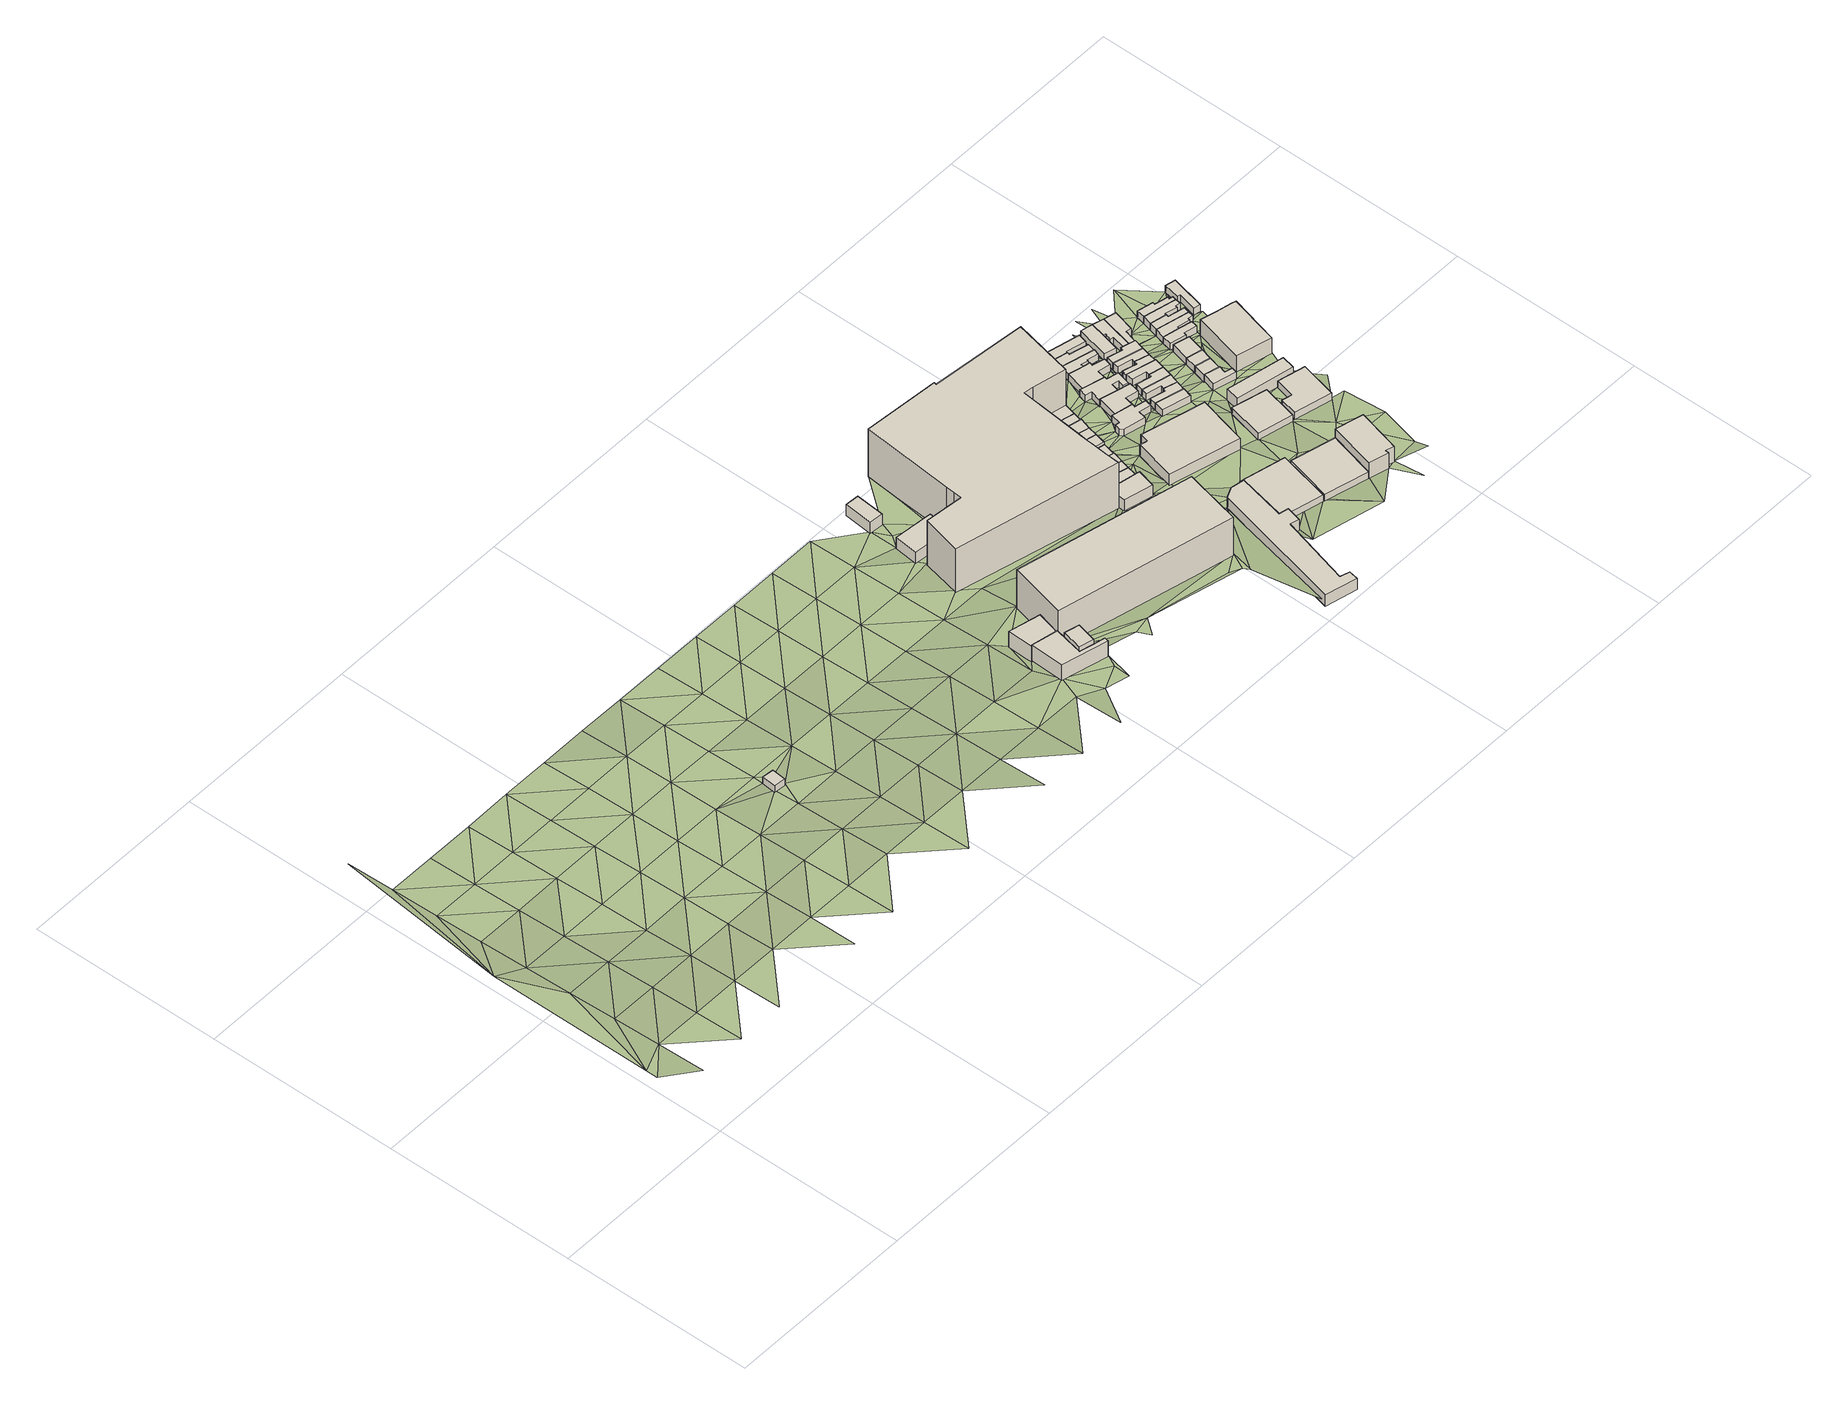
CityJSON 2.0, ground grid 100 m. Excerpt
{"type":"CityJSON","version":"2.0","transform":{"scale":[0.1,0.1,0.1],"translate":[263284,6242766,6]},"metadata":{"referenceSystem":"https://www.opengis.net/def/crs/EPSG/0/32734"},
"CityObjects":{
"building1":{"type":"Building","attributes":{"building":"toilets","building:levels":1,"amenity":"toilets","building_height":4.1,"plus_code":"4FRW3CCR+R95","ground_height":11.48,"roof_height":15.58},"geometry":[{"type":"Solid","lod":"1","boundaries":[[[[0,1,2,3]],[[1,4,5,2]],[[4,6,7,5]],[[6,0,3,7]],[[3,2,5,7]],[[6,4,1,0]]]]}]},
"building2":{"type":"Building","attributes":{"building":"office","building:levels":3,"building_height":9.7,"plus_code":"4FRW3CCR+JX6","ground_height":12.86,"roof_height":22.56},"geometry":[{"type":"Solid","lod":"1","boundaries":[[[[8,9,10,11]],[[9,12,13,10]],[[12,14,15,13]],[[14,16,17,15]],[[16,18,19,17]],[[18,20,21,19]],[[20,22,23,21]],[[22,8,11,23]],[[11,10,13,15,17,19,21,23]],[[22,20,18,16,14,12,9,8]]]]}]},
"building3":{"type":"Building","attributes":{"building":"office","building:levels":3,"building_height":9.7,"plus_code":"4FRW3CCR+MXM","ground_height":11.83,"roof_height":21.53},"geometry":[{"type":"Solid","lod":"1","boundaries":[[[[24,25,26,27]],[[25,28,29,26]],[[28,30,31,29]],[[30,24,27,31]],[[27,26,29,31]],[[30,28,25,24]]]]}]},
"building4":{"type":"Building","attributes":{"building":"office","building:levels":4,"building_height":12.5,"plus_code":"4FRW3CCV+J26","ground_height":12.86,"roof_height":25.36},"geometry":[{"type":"Solid","lod":"1","boundaries":[[[[12,32,33,34]],[[32,16,35,33]],[[16,14,36,35]],[[14,12,34,36]],[[34,33,35,36]],[[14,16,32,12]]]]}]},
"building5":{"type":"Building","attributes":{"address":"Bow Wow 21 Barron Street Woodstock Cape Town","building":"retail","building:levels":2,"building_height":6.9,"plus_code":"4FRW3CCV+X36","ground_height":8.56,"roof_height":15.46},"geometry":[{"type":"Solid","lod":"1","boundaries":[[[[37,38,39,40]],[[38,41,42,39]],[[41,43,44,42]],[[43,45,46,44]],[[45,47,48,46]],[[47,37,40,48]],[[40,39,42,44,46,48]],[[47,45,43,41,38,37]]]]}]},
"building6":{"type":"Building","attributes":{"address":"Barron Street Woodstock Cape Town","building":"semidetached_house","building:levels":2,"building_height":6.9,"plus_code":"4FRW3CFV+328","ground_height":7.87,"roof_height":14.77},"geometry":[{"type":"Solid","lod":"1","boundaries":[[[[49,50,51,52]],[[50,53,54,51]],[[53,55,56,54]],[[55,49,52,56]],[[52,51,54,56]],[[55,53,50,49]]]]}]},
"building7":{"type":"Building","attributes":{"address":"The Iron Works 2 Ravenscraig Road Woodstock 7915 Cape Town","building":"apartments","building:levels":8,"building:flats":"136","building_height":23.7,"plus_code":"4FRW3CCV+M66","ground_height":10.77,"roof_height":34.47},"geometry":[{"type":"Solid","lod":"1","boundaries":[[[[57,58,59,60]],[[58,61,62,59]],[[61,63,64,62]],[[63,57,60,64]],[[60,59,62,64]],[[63,61,58,57]]]]}]},
"building8":{"type":"Building","attributes":{"address":"Woodstock Quarter Woodstock Quarter 184 Victoria Road Woodstock Cape Town","building":"apartments","building:levels":10,"building:flats":"452","building_height":29.3,"plus_code":"4FRW3CCV+X69","ground_height":7.01,"roof_height":36.31},"geometry":[{"type":"Solid","lod":"1","boundaries":[[[[65,66,67,68]],[[66,69,70,67]],[[69,71,72,70]],[[71,73,74,72]],[[73,75,76,74]],[[75,77,78,76]],[[77,79,80,78]],[[79,81,82,80]],[[81,83,84,82]],[[83,85,86,84]],[[85,87,88,86]],[[87,89,90,88]],[[89,91,92,90]],[[91,93,94,92]],[[93,95,96,94]],[[95,97,98,96]],[[97,99,100,98]],[[99,101,102,100]],[[101,103,104,102]],[[103,65,68,104]],[[68,67,70,72,74,76,78,80,82,84,86,88,90,92,94,96,98,100,102,104]],[[103,101,99,97,95,93,91,89,87,85,83,81,79,77,75,73,71,69,66,65]]]]}]},
"building9":{"type":"Building","attributes":{"address":"1B Ravenscraig Road Woodstock Cape Town","building":"industrial","building:levels":2,"building_height":6.9,"plus_code":"4FRW3CCV+FC9","ground_height":10.42,"roof_height":17.32},"geometry":[{"type":"Solid","lod":"1","boundaries":[[[[105,106,107,108]],[[106,109,110,107]],[[109,111,112,110]],[[111,113,114,112]],[[113,115,116,114]],[[115,117,118,116]],[[117,119,120,118]],[[119,121,122,120]],[[121,123,124,122]],[[123,125,126,124]],[[125,105,108,126]],[[108,107,110,112,114,116,118,120,122,124,126]],[[125,123,121,119,117,115,113,111,109,106,105]]]]}]},
"building10":{"type":"Building","attributes":{"address":"9 Victoria Road Woodstock Cape Town","building":"retail","building:levels":2,"building_height":6.9,"plus_code":"4FRW3CCV+Q9H","ground_height":8.83,"roof_height":15.73},"geometry":[{"type":"Solid","lod":"1","boundaries":[[[[127,128,129,130]],[[128,131,132,129]],[[131,133,134,132]],[[133,135,136,134]],[[135,137,138,136]],[[137,139,140,138]],[[139,127,130,140]],[[130,129,132,134,136,138,140]],[[139,137,135,133,131,128,127]]]]}]},
"building11":{"type":"Building","attributes":{"address":"44 Gympie Street Woodstock Cape Town","building":"house","building:levels":2,"building_height":6.9,"plus_code":"4FRW3CCV+R95","ground_height":8.83,"roof_height":15.73},"geometry":[{"type":"Solid","lod":"1","boundaries":[[[[141,142,143,144]],[[142,145,146,143]],[[145,147,148,146]],[[147,128,129,148]],[[128,127,130,129]],[[127,141,144,130]],[[144,143,146,148,129,130]],[[127,128,147,145,142,141]]]]}]},
"building12":{"type":"Building","attributes":{"address":"42 Gympie Street Woodstock Cape Town","building":"house","building:levels":2,"building_height":6.9,"plus_code":"4FRW3CCV+R9H","ground_height":8.83,"roof_height":15.73},"geometry":[{"type":"Solid","lod":"1","boundaries":[[[[149,150,151,152]],[[150,153,154,151]],[[153,155,156,154]],[[155,142,143,156]],[[142,141,144,143]],[[141,149,152,144]],[[152,151,154,156,143,144]],[[141,142,155,153,150,149]]]]}]},
"building13":{"type":"Building","attributes":{"address":"40 Gympie Street Woodstock Cape Town","building":"house","building:levels":2,"building_height":6.9,"plus_code":"4FRW3CCV+RCJ","ground_height":8.83,"roof_height":15.73},"geometry":[{"type":"Solid","lod":"1","boundaries":[[[[157,158,159,160]],[[158,161,162,159]],[[161,163,164,162]],[[163,150,151,164]],[[150,149,152,151]],[[149,157,160,152]],[[160,159,162,164,151,152]],[[149,150,163,161,158,157]]]]}]},
"building14":{"type":"Building","attributes":{"address":"38 Gympie Street Woodstock Cape Town","building":"house","building:levels":2,"building_height":6.9,"plus_code":"4FRW3CCV+VC6","ground_height":8.24,"roof_height":15.14},"geometry":[{"type":"Solid","lod":"1","boundaries":[[[[165,166,167,168]],[[166,169,170,167]],[[169,171,172,170]],[[171,173,174,172]],[[173,175,176,174]],[[175,165,168,176]],[[168,167,170,172,174,176]],[[175,173,171,169,166,165]]]]}]},
"building15":{"type":"Building","attributes":{"address":"36 Gympie Street Woodstock Cape Town","building":"house","building:levels":2,"building_height":6.9,"plus_code":"4FRW3CCV+VCP","ground_height":8.24,"roof_height":15.14},"geometry":[{"type":"Solid","lod":"1","boundaries":[[[[177,178,179,180]],[[178,181,182,179]],[[181,183,184,182]],[[183,185,186,184]],[[185,187,188,186]],[[187,177,180,188]],[[180,179,182,184,186,188]],[[187,185,183,181,178,177]]]]}]},
"building16":{"type":"Building","attributes":{"address":"34 Gympie Street Woodstock Cape Town","building":"house","building:levels":2,"building_height":6.9,"plus_code":"4FRW3CCV+WC3","ground_height":8.24,"roof_height":15.14},"geometry":[{"type":"Solid","lod":"1","boundaries":[[[[189,190,191,192]],[[190,193,194,191]],[[193,195,196,194]],[[195,197,198,196]],[[197,178,179,198]],[[178,177,180,179]],[[177,189,192,180]],[[192,191,194,196,198,179,180]],[[177,178,197,195,193,190,189]]]]}]},
"building17":{"type":"Building","attributes":{"address":"32 Gympie Street Woodstock Cape Town","building":"house","building:levels":2,"building_height":6.9,"plus_code":"4FRW3CCV+WCH","ground_height":8.24,"roof_height":15.14},"geometry":[{"type":"Solid","lod":"1","boundaries":[[[[199,200,201,202]],[[200,203,204,201]],[[203,205,206,204]],[[205,207,208,206]],[[207,190,191,208]],[[190,189,192,191]],[[189,199,202,192]],[[202,201,204,206,208,191,192]],[[189,190,207,205,203,200,199]]]]}]},
"building18":{"type":"Building","attributes":{"address":"30 Gympie Street Woodstock Cape Town","building":"house","building:levels":2,"building_height":6.9,"plus_code":"4FRW3CCV+WFJ","ground_height":7.52,"roof_height":14.42},"geometry":[{"type":"Solid","lod":"1","boundaries":[[[[209,210,211,212]],[[210,213,214,211]],[[213,215,216,214]],[[215,217,218,216]],[[217,219,220,218]],[[219,209,212,220]],[[212,211,214,216,218,220]],[[219,217,215,213,210,209]]]]}]},
"building19":{"type":"Building","attributes":{"address":"28 Gympie Street Woodstock Cape Town","building":"house","building:levels":2,"building_height":6.9,"plus_code":"4FRW3CCV+XC9","ground_height":7.52,"roof_height":14.42},"geometry":[{"type":"Solid","lod":"1","boundaries":[[[[221,222,223,224]],[[222,225,226,223]],[[225,227,228,226]],[[227,210,211,228]],[[210,209,212,211]],[[209,221,224,212]],[[224,223,226,228,211,212]],[[209,210,227,225,222,221]]]]}]},
"building20":{"type":"Building","attributes":{"address":"12 Victoria Road Woodstock Cape Town","building":"retail","building:levels":1,"building_height":4.1,"plus_code":"4FRW3CCV+HHV","ground_height":10.23,"roof_height":14.33},"geometry":[{"type":"Solid","lod":"1","boundaries":[[[[229,230,231,232]],[[230,233,234,231]],[[233,235,236,234]],[[235,237,238,236]],[[237,239,240,238]],[[239,229,232,240]],[[232,231,234,236,238,240]],[[239,237,235,233,230,229]]]]}]},
"building21":{"type":"Building","attributes":{"address":"11 Victoria Road Woodstock Cape Town","building":"retail","building:levels":2,"building_height":6.9,"plus_code":"4FRW3CCV+QHC","ground_height":8.51,"roof_height":15.41},"geometry":[{"type":"Solid","lod":"1","boundaries":[[[[241,242,243,244]],[[242,245,246,243]],[[245,247,248,246]],[[247,249,250,248]],[[249,251,252,250]],[[251,241,244,252]],[[244,243,246,248,250,252]],[[251,249,247,245,242,241]]]]}]},
"building22":{"type":"Building","attributes":{"address":"43 Gympie Street Woodstock Cape Town","building":"house","building:levels":1,"building_height":4.1,"plus_code":"4FRW3CCV+VGH","ground_height":8.06,"roof_height":12.16},"geometry":[{"type":"Solid","lod":"1","boundaries":[[[[253,254,255,256]],[[254,257,258,255]],[[257,259,260,258]],[[259,261,262,260]],[[261,263,264,262]],[[263,265,266,264]],[[265,267,268,266]],[[267,269,270,268]],[[269,271,272,270]],[[271,273,274,272]],[[273,275,276,274]],[[275,253,256,276]],[[256,255,258,260,262,264,266,268,270,272,274,276]],[[275,273,271,269,267,265,263,261,259,257,254,253]]]]}]},
"building23":{"type":"Building","attributes":{"address":"Auto Service and Spares Centre 58B Victoria Road Woodstock Cape Town","building":"retail","building:levels":1,"building_height":4.1,"plus_code":"4FRW3CCV+HMF","ground_height":9.75,"roof_height":13.85},"geometry":[{"type":"Solid","lod":"1","boundaries":[[[[277,278,279,280]],[[278,281,282,279]],[[281,283,284,282]],[[283,277,280,284]],[[280,279,282,284]],[[283,281,278,277]]]]}]},
"building24":{"type":"Building","attributes":{"address":"41 Gympie Street Woodstock Cape Town","building":"house","building:levels":1,"building_height":4.1,"plus_code":"4FRW3CCV+WH7","ground_height":8.06,"roof_height":12.16},"geometry":[{"type":"Solid","lod":"1","boundaries":[[[[254,253,256,255]],[[253,285,286,256]],[[285,287,288,286]],[[287,289,290,288]],[[289,291,292,290]],[[291,293,294,292]],[[293,254,255,294]],[[255,256,286,288,290,292,294]],[[293,291,289,287,285,253,254]]]]}]},
"building25":{"type":"Building","attributes":{"address":"39 Gympie Street Woodstock Cape Town","building":"house","building:levels":1,"building_height":4.1,"plus_code":"4FRW3CCV+XH4","ground_height":7.26,"roof_height":11.36},"geometry":[{"type":"Solid","lod":"1","boundaries":[[[[295,296,297,298]],[[296,299,300,297]],[[299,301,302,300]],[[301,303,304,302]],[[303,305,306,304]],[[305,307,308,306]],[[307,309,310,308]],[[309,311,312,310]],[[311,313,314,312]],[[313,315,316,314]],[[315,317,318,316]],[[317,319,320,318]],[[319,295,298,320]],[[298,297,300,302,304,306,308,310,312,314,316,318,320]],[[319,317,315,313,311,309,307,305,303,301,299,296,295]]]]}]},
"building26":{"type":"Building","attributes":{"address":"2 Page Street Woodstock Cape Town","building":"house","building:levels":1,"building_height":4.1,"plus_code":"4FRW3CCV+VJ4","ground_height":8.06,"roof_height":12.16},"geometry":[{"type":"Solid","lod":"1","boundaries":[[[[321,322,323,324]],[[322,325,326,323]],[[325,327,328,326]],[[327,321,324,328]],[[324,323,326,328]],[[327,325,322,321]]]]}]},
"building27":{"type":"Building","attributes":{"address":"37 Gympie Street Woodstock Cape Town","building":"house","building:levels":1,"building_height":4.1,"plus_code":"4FRW3CCV+XHQ","ground_height":7.11,"roof_height":11.21},"geometry":[{"type":"Solid","lod":"1","boundaries":[[[[329,330,331,332]],[[330,333,334,331]],[[333,335,336,334]],[[335,337,338,336]],[[337,339,340,338]],[[339,341,342,340]],[[341,343,344,342]],[[343,345,346,344]],[[345,329,332,346]],[[332,331,334,336,338,340,342,344,346]],[[345,343,341,339,337,335,333,330,329]]]]}]},
"building28":{"type":"Building","attributes":{"address":"4 Page Street Woodstock Cape Town","building":"house","building:levels":1,"building_height":4.1,"plus_code":"4FRW3CCV+VJ9","ground_height":7.85,"roof_height":11.95},"geometry":[{"type":"Solid","lod":"1","boundaries":[[[[347,348,349,350]],[[348,351,352,349]],[[351,353,354,352]],[[353,355,356,354]],[[355,357,358,356]],[[357,347,350,358]],[[350,349,352,354,356,358]],[[357,355,353,351,348,347]]]]}]},
"building29":{"type":"Building","attributes":{"address":"35 Gympie Street Woodstock Cape Town","building":"house","building:levels":1,"building_height":4.1,"plus_code":"4FRW3CFV+2HG","ground_height":7.11,"roof_height":11.21},"geometry":[{"type":"Solid","lod":"1","boundaries":[[[[345,343,344,346]],[[343,359,360,344]],[[359,361,362,360]],[[361,363,364,362]],[[363,365,366,364]],[[365,367,368,366]],[[367,369,370,368]],[[369,345,346,370]],[[346,344,360,362,364,366,368,370]],[[369,367,365,363,361,359,343,345]]]]}]},
"building30":{"type":"Building","attributes":{"address":"6 Page Street Woodstock Cape Town","building":"house","building:levels":1,"building_height":4.1,"plus_code":"4FRW3CCV+VJQ","ground_height":7.85,"roof_height":11.95},"geometry":[{"type":"Solid","lod":"1","boundaries":[[[[371,372,373,374]],[[372,375,376,373]],[[375,377,378,376]],[[377,348,349,378]],[[348,347,350,349]],[[347,371,374,350]],[[374,373,376,378,349,350]],[[347,348,377,375,372,371]]]]}]},
"building31":{"type":"Building","attributes":{"address":"Colonial House 60 Victoria Road Woodstock Cape Town","building":"industrial","building:levels":3,"building_height":9.7,"plus_code":"4FRW3CCV+HQ2","ground_height":9.75,"roof_height":19.45},"geometry":[{"type":"Solid","lod":"1","boundaries":[[[[278,277,379,380]],[[277,381,382,379]],[[381,383,384,382]],[[383,385,386,384]],[[385,387,388,386]],[[387,278,380,388]],[[380,379,382,384,386,388]],[[387,385,383,381,277,278]]]]}]},
"building32":{"type":"Building","attributes":{"address":"33 Gympie Street Woodstock Cape Town","building":"house","building:levels":1,"building_height":4.1,"plus_code":"4FRW3CFV+2HQ","ground_height":6.65,"roof_height":10.75},"geometry":[{"type":"Solid","lod":"1","boundaries":[[[[389,390,391,392]],[[390,393,394,391]],[[393,395,396,394]],[[395,397,398,396]],[[397,399,400,398]],[[399,389,392,400]],[[392,391,394,396,398,400]],[[399,397,395,393,390,389]]]]}]},
"building33":{"type":"Building","attributes":{"address":"8 Page Street Woodstock Cape Town","building":"house","building:levels":1,"building_height":4.1,"plus_code":"4FRW3CCV+WJ5","ground_height":7.85,"roof_height":11.95},"geometry":[{"type":"Solid","lod":"1","boundaries":[[[[401,402,403,404]],[[402,405,406,403]],[[405,407,408,406]],[[407,372,373,408]],[[372,371,374,373]],[[371,401,404,374]],[[404,403,406,408,373,374]],[[371,372,407,405,402,401]]]]}]},
"building34":{"type":"Building","attributes":{"address":"19 Victoria Road Woodstock Cape Town","building":"yes","building:levels":1,"building_height":4.1,"plus_code":"4FRW3CCV+PPC","ground_height":9.01,"roof_height":13.11},"geometry":[{"type":"Solid","lod":"1","boundaries":[[[[409,410,411,412]],[[410,413,414,411]],[[413,415,416,414]],[[415,409,412,416]],[[412,411,414,416]],[[415,413,410,409]]]]}]},
"building35":{"type":"Building","attributes":{"address":"31 Gympie Street Woodstock Cape Town","building":"house","building:levels":1,"building_height":4.1,"plus_code":"4FRW3CFV+3J2","ground_height":6.57,"roof_height":10.67},"geometry":[{"type":"Solid","lod":"1","boundaries":[[[[399,397,417,418]],[[397,419,420,417]],[[419,421,422,420]],[[421,423,424,422]],[[423,425,426,424]],[[425,399,418,426]],[[418,417,420,422,424,426]],[[425,423,421,419,397,399]]]]}]},
"building36":{"type":"Building","attributes":{"address":"10 Page Street Woodstock Cape Town","building":"house","building:levels":1,"building_height":4.1,"plus_code":"4FRW3CCV+WMC","ground_height":7.85,"roof_height":11.95},"geometry":[{"type":"Solid","lod":"1","boundaries":[[[[427,428,429,430]],[[428,431,432,429]],[[431,433,434,432]],[[433,402,403,434]],[[402,401,404,403]],[[401,427,430,404]],[[430,429,432,434,403,404]],[[401,402,433,431,428,427]]]]}]},
"building37":{"type":"Building","attributes":{"address":"12 Page Street Woodstock Cape Town","building":"house","building:levels":1,"building_height":4.1,"plus_code":"4FRW3CCV+WMM","ground_height":7.11,"roof_height":11.21},"geometry":[{"type":"Solid","lod":"1","boundaries":[[[[435,436,437,438]],[[436,439,440,437]],[[439,441,442,440]],[[441,443,444,442]],[[443,445,446,444]],[[445,435,438,446]],[[438,437,440,442,444,446]],[[445,443,441,439,436,435]]]]}]},
"building38":{"type":"Building","attributes":{"address":"14 Page Street Woodstock Cape Town","building":"house","building:levels":1,"building_height":4.1,"plus_code":"4FRW3CCV+XM3","ground_height":7.11,"roof_height":11.21},"geometry":[{"type":"Solid","lod":"1","boundaries":[[[[447,448,449,450]],[[448,451,452,449]],[[451,453,454,452]],[[453,436,437,454]],[[436,435,438,437]],[[435,447,450,438]],[[450,449,452,454,437,438]],[[435,436,453,451,448,447]]]]}]},
"building39":{"type":"Building","attributes":{"address":"16 Page Street Woodstock Cape Town","building":"house","building:levels":1,"building_height":4.1,"plus_code":"4FRW3CCV+XMF","ground_height":7.11,"roof_height":11.21},"geometry":[{"type":"Solid","lod":"1","boundaries":[[[[447,455,456,450]],[[455,457,458,456]],[[457,459,460,458]],[[459,461,462,460]],[[461,448,449,462]],[[448,447,450,449]],[[450,456,458,460,462,449]],[[448,461,459,457,455,447]]]]}]},
"building40":{"type":"Building","attributes":{"address":"34 Cornwall Street Woodstock Cape Town","building":"house","building:levels":1,"building_height":4.1,"plus_code":"4FRW3CFV+2M6","ground_height":6.57,"roof_height":10.67},"geometry":[{"type":"Solid","lod":"1","boundaries":[[[[463,464,465,466]],[[464,467,468,465]],[[467,469,470,468]],[[469,471,472,470]],[[471,463,466,472]],[[466,465,468,470,472]],[[471,469,467,464,463]]]]}]},
"building41":{"type":"Building","attributes":{"address":"1 Page Street Woodstock Cape Town","building":"house","building:levels":1,"building_height":4.1,"plus_code":"4FRW3CCV+RPP","ground_height":8.29,"roof_height":12.39},"geometry":[{"type":"Solid","lod":"1","boundaries":[[[[473,474,475,476]],[[474,477,478,475]],[[477,479,480,478]],[[479,481,482,480]],[[481,483,484,482]],[[483,473,476,484]],[[476,475,478,480,482,484]],[[483,481,479,477,474,473]]]]}]},
"building42":{"type":"Building","attributes":{"address":"3 Page Street Woodstock Cape Town","building":"house","building:levels":1,"building_height":4.1,"plus_code":"4FRW3CCV+VP4","ground_height":7.59,"roof_height":11.69},"geometry":[{"type":"Solid","lod":"1","boundaries":[[[[485,486,487,488]],[[486,489,490,487]],[[489,491,492,490]],[[491,485,488,492]],[[488,487,490,492]],[[491,489,486,485]]]]}]},
"building43":{"type":"Building","attributes":{"building":"yes","building:levels":2,"building_height":6.9,"plus_code":"4FRW3CCV+QQC","ground_height":8.29,"roof_height":15.19},"geometry":[{"type":"Solid","lod":"1","boundaries":[[[[493,494,495,496]],[[494,497,498,495]],[[497,499,500,498]],[[499,493,496,500]],[[496,495,498,500]],[[499,497,494,493]]]]}]},
"building44":{"type":"Building","attributes":{"address":"27 Victoria Road Woodstock Cape Town","building":"yes","building:levels":1,"building_height":4.1,"plus_code":"4FRW3CCV+PQ5","ground_height":8.71,"roof_height":12.81},"geometry":[{"type":"Solid","lod":"1","boundaries":[[[[501,502,503,504]],[[502,505,506,503]],[[505,507,508,506]],[[507,509,510,508]],[[509,511,512,510]],[[511,501,504,512]],[[504,503,506,508,510,512]],[[511,509,507,505,502,501]]]]}]},
"building45":{"type":"Building","attributes":{"address":"36 Cornwall Street Woodstock Cape Town","building":"house","building:levels":1,"building_height":4.1,"plus_code":"4FRW3CFV+2M9","ground_height":6.57,"roof_height":10.67},"geometry":[{"type":"Solid","lod":"1","boundaries":[[[[464,463,466,465]],[[463,513,514,466]],[[513,515,516,514]],[[515,517,518,516]],[[517,519,520,518]],[[519,521,522,520]],[[521,523,524,522]],[[523,464,465,524]],[[465,466,514,516,518,520,522,524]],[[523,521,519,517,515,513,463,464]]]]}]},
"building46":{"type":"Building","attributes":{"address":"5 Page Street Woodstock Cape Town","building":"house","building:levels":1,"building_height":4.1,"plus_code":"4FRW3CCV+VPH","ground_height":7.59,"roof_height":11.69},"geometry":[{"type":"Solid","lod":"1","boundaries":[[[[491,489,490,492]],[[489,525,526,490]],[[525,527,528,526]],[[527,491,492,528]],[[492,490,526,528]],[[527,525,489,491]]]]}]},
"building47":{"type":"Building","attributes":{"address":"38 Cornwall Street Woodstock Cape Town","building":"house","building:levels":1,"building_height":4.1,"plus_code":"4FRW3CFV+2PF","ground_height":6.57,"roof_height":10.67},"geometry":[{"type":"Solid","lod":"1","boundaries":[[[[523,521,522,524]],[[521,529,530,522]],[[529,531,532,530]],[[531,533,534,532]],[[533,535,536,534]],[[535,523,524,536]],[[524,522,530,532,534,536]],[[535,533,531,529,521,523]]]]}]},
"building48":{"type":"Building","attributes":{"address":"7 Page Street Woodstock Cape Town","building":"house","building:levels":1,"building_height":4.1,"plus_code":"4FRW3CCV+WP5","ground_height":7.59,"roof_height":11.69},"geometry":[{"type":"Solid","lod":"1","boundaries":[[[[527,525,526,528]],[[525,537,538,526]],[[537,539,540,538]],[[539,527,528,540]],[[528,526,538,540]],[[539,537,525,527]]]]}]},
"building49":{"type":"Building","attributes":{"address":"9 Page Street Woodstock Cape Town","building":"house","building:levels":1,"building_height":4.1,"plus_code":"4FRW3CCV+WQM","ground_height":6.9,"roof_height":11},"geometry":[{"type":"Solid","lod":"1","boundaries":[[[[541,542,543,544]],[[542,545,546,543]],[[545,547,548,546]],[[547,549,550,548]],[[549,551,552,550]],[[551,553,554,552]],[[553,541,544,554]],[[544,543,546,548,550,552,554]],[[553,551,549,547,545,542,541]]]]}]},
"building50":{"type":"Building","attributes":{"address":"11 Page Street Woodstock Cape Town","building":"house","building:levels":1,"building_height":4.1,"plus_code":"4FRW3CCV+XQ7","ground_height":6.9,"roof_height":11},"geometry":[{"type":"Solid","lod":"1","boundaries":[[[[555,556,557,558]],[[556,542,543,557]],[[542,541,544,543]],[[541,559,560,544]],[[559,561,562,560]],[[561,563,564,562]],[[563,565,566,564]],[[565,555,558,566]],[[558,557,543,544,560,562,564,566]],[[565,563,561,559,541,542,556,555]]]]}]},
"building51":{"type":"Building","attributes":{"address":"13 Page Street Woodstock Cape Town","building":"house","building:levels":1,"building_height":4.1,"plus_code":"4FRW3CCV+XQG","ground_height":6.9,"roof_height":11},"geometry":[{"type":"Solid","lod":"1","boundaries":[[[[556,555,558,557]],[[555,567,568,558]],[[567,569,570,568]],[[569,571,572,570]],[[571,573,574,572]],[[573,556,557,574]],[[557,558,568,570,572,574]],[[573,571,569,567,555,556]]]]}]},
"building52":{"type":"Building","attributes":{"address":"1 Hofmeyer Lane Woodstock Cape Town","building":"yes","building:levels":3,"building_height":9.7,"plus_code":"4FRW3CCV+VR8","ground_height":7.4,"roof_height":17.1},"geometry":[{"type":"Solid","lod":"1","boundaries":[[[[575,576,577,578]],[[576,579,580,577]],[[579,581,582,580]],[[581,583,584,582]],[[583,585,586,584]],[[585,575,578,586]],[[578,577,580,582,584,586]],[[585,583,581,579,576,575]]]]}]},
"building53":{"type":"Building","attributes":{"address":"15 Page Street Woodstock Cape Town","building":"house","building:levels":1,"building_height":4.1,"plus_code":"4FRW3CCV+XQW","ground_height":6.9,"roof_height":11},"geometry":[{"type":"Solid","lod":"1","boundaries":[[[[573,571,572,574]],[[571,587,588,572]],[[587,589,590,588]],[[589,591,592,590]],[[591,593,594,592]],[[593,595,596,594]],[[595,597,598,596]],[[597,573,574,598]],[[574,572,588,590,592,594,596,598]],[[597,595,593,591,589,587,571,573]]]]}]},
"building54":{"type":"Building","attributes":{"address":"17 Page Street Woodstock Cape Town","building":"house","building:levels":1,"building_height":4.1,"plus_code":"4FRW3CFV+2Q4","ground_height":6.9,"roof_height":11},"geometry":[{"type":"Solid","lod":"1","boundaries":[[[[597,595,596,598]],[[595,599,600,596]],[[599,601,602,600]],[[601,603,604,602]],[[603,605,606,604]],[[605,607,608,606]],[[607,609,610,608]],[[609,597,598,610]],[[598,596,600,602,604,606,608,610]],[[609,607,605,603,601,599,595,597]]]]}]},
"building55":{"type":"Building","attributes":{"address":"44 Cornwall Street Cape Town","building":"house","building:levels":1,"building_height":4.1,"plus_code":"4FRW3CCV+XRH","ground_height":6.82,"roof_height":10.92},"geometry":[{"type":"Solid","lod":"1","boundaries":[[[[611,612,613,614]],[[612,615,616,613]],[[615,617,618,616]],[[617,619,620,618]],[[619,621,622,620]],[[621,611,614,622]],[[614,613,616,618,620,622]],[[621,619,617,615,612,611]]]]}]},
"terrain1":{"type":"TINRelief","geometry":[{"type":"CompositeSurface","lod":"1","boundaries":[[[623,624,625]],[[625,626,623]],[[624,623,627]],[[627,628,624]],[[624,628,629]],[[630,627,623]],[[631,632,623]],[[633,629,628]],[[630,623,632]],[[628,627,634]],[[635,629,633]],[[633,628,634]],[[629,635,636]],[[634,627,630]],[[631,637,632]],[[636,638,629]],[[639,635,633]],[[640,629,638]],[[633,634,641]],[[630,632,642]],[[636,635,639]],[[633,641,639]],[[630,642,634]],[[642,632,637]],[[638,636,643]],[[644,641,634]],[[636,639,643]],[[644,634,642]],[[637,645,646]],[[643,647,638]],[[641,648,639]],[[641,644,649]],[[650,642,637]],[[648,643,639]],[[641,649,648]],[[650,637,646]],[[651,644,642]],[[643,652,647]],[[642,650,651]],[[653,643,648]],[[644,654,649]],[[643,653,652]],[[644,651,654]],[[655,648,649]],[[650,646,656]],[[657,658,646]],[[648,655,653]],[[649,654,655]],[[650,656,651]],[[656,646,658]],[[652,653,659]],[[655,660,653]],[[654,651,661]],[[656,662,651]],[[653,660,659]],[[651,662,661]],[[663,655,654]],[[664,656,658]],[[665,658,666]],[[663,660,655]],[[654,661,663]],[[664,658,665]],[[656,667,662]],[[660,668,659]],[[656,664,667]],[[663,668,660]],[[669,661,662]],[[670,665,666]],[[662,667,669]],[[668,671,659]],[[661,672,663]],[[664,665,673]],[[661,669,672]],[[667,664,673]],[[668,663,674]],[[673,665,670]],[[674,671,668]],[[672,674,663]],[[669,667,675]],[[667,673,676]],[[676,675,667]],[[672,669,677]],[[678,671,674]],[[673,670,679]],[[669,675,0]],[[669,0,677]],[[680,679,670]],[[681,676,673]],[[682,674,672]],[[676,683,675]],[[684,672,677]],[[679,681,673]],[[0,6,677]],[[682,672,684]],[[685,678,674]],[[686,683,676]],[[681,686,676]],[[687,679,680]],[[674,682,685]],[[6,688,677]],[[688,6,683]],[[684,677,688]],[[686,688,683]],[[681,679,689]],[[682,684,690]],[[679,687,689]],[[688,690,684]],[[691,686,681]],[[685,682,692]],[[681,689,691]],[[690,692,682]],[[688,686,693]],[[686,691,693]],[[694,685,692]],[[690,688,695]],[[696,689,687]],[[697,698,687]],[[688,693,695]],[[689,696,691]],[[692,690,699]],[[687,698,696]],[[695,699,690]],[[691,700,693]],[[694,692,701]],[[691,696,700]],[[701,692,699]],[[702,696,698]],[[693,703,695]],[[700,704,693]],[[705,702,698]],[[693,704,703]],[[695,706,699]],[[700,696,707]],[[708,696,702]],[[703,706,695]],[[707,704,700]],[[699,709,701]],[[708,707,696]],[[710,702,705]],[[709,699,706]],[[703,704,711]],[[712,704,707]],[[713,708,702]],[[704,712,711]],[[706,703,714]],[[702,710,713]],[[715,707,708]],[[713,716,708]],[[711,714,703]],[[717,718,710]],[[707,715,712]],[[709,706,719]],[[716,715,708]],[[718,713,710]],[[719,706,714]],[[711,712,720]],[[721,716,713]],[[715,720,712]],[[722,716,721]],[[716,722,715]],[[723,713,718]],[[724,714,711]],[[718,725,723]],[[720,726,711]],[[723,727,713]],[[711,726,724]],[[715,722,728]],[[725,727,723]],[[18,16,729]],[[730,719,714]],[[720,715,728]],[[729,16,32]],[[18,729,28]],[[731,732,733]],[[32,732,731]],[[28,728,722]],[[720,734,726]],[[714,724,730]],[[28,729,728]],[[735,734,720]],[[32,731,736]],[[735,720,728]],[[737,729,32]],[[738,724,726]],[[739,726,734]],[[726,739,738]],[[737,32,736]],[[724,740,730]],[[738,741,724]],[[740,724,741]],[[736,742,737]],[[739,743,738]],[[740,741,744]],[[728,745,735]],[[746,740,744]],[[43,744,741]],[[737,747,729]],[[739,748,743]],[[744,43,746]],[[735,749,734]],[[750,43,751]],[[752,746,43]],[[752,43,750]],[[745,749,735]],[[63,745,728]],[[753,754,737]],[[754,747,737]],[[747,754,753]],[[753,755,747]],[[745,756,757]],[[749,745,757]],[[63,756,745]],[[755,758,759]],[[759,747,755]],[[757,756,760]],[[761,762,763]],[[63,747,764]],[[761,763,765]],[[63,760,756]],[[764,747,759]],[[766,767,768]],[[768,769,766]],[[770,767,766]],[[63,764,759]],[[63,771,760]],[[772,773,774]],[[774,775,776]],[[773,775,774]],[[777,778,779]],[[780,774,776]],[[759,781,63]],[[776,775,782]],[[771,63,781]],[[141,127,139]],[[185,775,773]],[[783,139,760]],[[784,776,785]],[[783,760,771]],[[183,775,185]],[[784,780,776]],[[784,785,207]],[[786,777,779]],[[139,787,141]],[[171,185,773]],[[780,784,788]],[[787,149,141]],[[207,785,193]],[[783,787,139]],[[780,788,789]],[[207,205,784]],[[777,786,790]],[[791,780,789]],[[149,787,157]],[[193,190,207]],[[792,780,791]],[[771,781,793]],[[187,185,171]],[[210,791,789]],[[210,789,794]],[[787,783,795]],[[796,786,779]],[[157,787,795]],[[795,171,157]],[[227,791,210]],[[105,793,781]],[[171,795,187]],[[790,786,796]],[[783,771,797]],[[798,187,795]],[[187,799,177]],[[779,800,796]],[[199,189,801]],[[793,797,771]],[[189,177,802]],[[798,795,803]],[[187,798,804]],[[801,189,802]],[[804,799,187]],[[802,177,799]],[[257,199,801]],[[257,805,199]],[[801,802,257]],[[796,800,806]],[[807,796,806]],[[798,808,804]],[[802,809,257]],[[805,315,221]],[[237,797,793]],[[293,805,257]],[[237,796,807]],[[315,805,293]],[[800,810,806]],[[293,257,254]],[[798,811,808]],[[221,315,313]],[[812,221,313]],[[97,221,812]],[[808,271,269]],[[293,317,315]],[[242,811,798]],[[807,813,237]],[[237,814,797]],[[271,808,811]],[[275,273,253]],[[814,237,813]],[[311,812,313]],[[800,815,810]],[[271,811,322]],[[287,285,253]],[[273,271,322]],[[287,253,273]],[[278,813,807]],[[816,273,322]],[[812,817,97]],[[797,814,818]],[[819,273,816]],[[287,273,819]],[[97,817,399]],[[291,820,821]],[[242,797,818]],[[289,820,291]],[[819,822,287]],[[242,823,811]],[[824,821,820]],[[816,348,819]],[[825,287,822]],[[410,814,813]],[[825,289,287]],[[826,820,289]],[[816,351,348]],[[309,307,305]],[[827,826,289]],[[825,827,289]],[[819,348,377]],[[826,827,828]],[[813,278,410]],[[829,815,830]],[[831,830,815]],[[832,309,833]],[[826,828,305]],[[834,835,836]],[[242,837,823]],[[837,242,818]],[[833,309,305]],[[825,402,827]],[[836,838,834]],[[305,828,839]],[[402,825,405]],[[839,451,305]],[[337,836,840]],[[305,451,833]],[[827,402,433]],[[838,836,365]],[[837,818,841]],[[842,841,818]],[[838,365,843]],[[448,833,451]],[[844,823,845]],[[823,837,845]],[[365,836,337]],[[833,448,337]],[[436,451,839]],[[846,847,397]],[[337,448,461]],[[848,419,397]],[[413,842,818]],[[278,849,410]],[[850,436,839]],[[837,841,845]],[[461,851,337]],[[852,347,844]],[[851,365,337]],[[451,436,453]],[[365,851,367]],[[844,845,852]],[[847,848,397]],[[278,387,849]],[[849,853,410]],[[854,410,853]],[[851,847,367]],[[371,855,401]],[[461,856,851]],[[347,857,371]],[[387,830,858]],[[858,830,859]],[[856,461,459]],[[854,413,410]],[[347,852,857]],[[847,851,467]],[[841,479,845]],[[860,855,371]],[[467,848,847]],[[860,401,855]],[[413,861,842]],[[459,457,856]],[[467,423,848]],[[427,401,860]],[[457,862,856]],[[857,860,371]],[[413,854,863]],[[853,849,864]],[[423,467,865]],[[866,862,457]],[[856,862,867]],[[856,868,869]],[[856,867,868]],[[870,849,387]],[[455,866,457]],[[427,539,871]],[[863,861,413]],[[872,869,868]],[[842,861,873]],[[870,387,858]],[[427,860,539]],[[447,871,874]],[[481,473,483]],[[455,875,866]],[[479,841,499]],[[874,871,539]],[[481,479,876]],[[876,473,481]],[[542,455,447]],[[489,473,876]],[[864,849,877]],[[877,849,870]],[[447,874,542]],[[479,878,876]],[[879,880,875]],[[556,875,455]],[[464,523,881]],[[879,875,556]],[[542,556,455]],[[479,499,878]],[[489,876,882]],[[539,883,874]],[[489,882,525]],[[861,502,873]],[[537,883,539]],[[556,573,879]],[[884,876,878]],[[525,882,537]],[[523,535,885]],[[597,879,573]],[[876,886,882]],[[879,609,535]],[[502,864,887]],[[873,502,499]],[[609,879,597]],[[884,878,499]],[[883,537,886]],[[882,886,537]],[[888,883,889]],[[886,889,883]],[[890,891,892]],[[892,891,893]],[[894,535,609]],[[886,895,889]],[[893,889,896]],[[569,589,571]],[[893,896,892]],[[587,571,589]],[[896,897,892]],[[889,895,896]],[[609,607,894]],[[589,569,567]],[[898,555,896]],[[607,605,603]],[[555,898,567]],[[593,591,589]],[[899,896,895]],[[589,567,593]],[[896,899,898]],[[567,898,593]],[[894,607,612]],[[607,603,612]],[[601,599,603]],[[593,898,617]],[[593,900,595]],[[621,898,899]],[[900,599,595]],[[900,593,617]],[[612,603,599]],[[900,612,599]]]}]}
},
"vertices":[
[1649,1178,55],[1641,1105,55],[1641,1105,96],[1649,1178,96],[1701,1099,55],[1701,1099,96],[1708,1172,55],[1708,1172,96],
[3175,541,69],[3180,563,69],[3180,563,166],[3175,541,166],[3121,575,69],[3121,575,166],[3048,593,69],[3048,593,166],[3069,697,69],[3069,697,166],[3079,745,69],[3079,745,166],[2944,773,69],[2944,773,166],[2938,598,69],[2938,598,166],
[2944,773,58],[3079,745,58],[3079,745,155],[2944,773,155],[3111,870,58],[3111,870,155],[2948,908,58],[2948,908,155],
[3146,679,69],[3146,679,194],[3121,575,194],[3069,697,194],[3048,593,194],
[3311,1531,26],[3315,1573,26],[3315,1573,95],[3311,1531,95],[3293,1575,26],[3293,1575,95],[3301,1655,26],[3301,1655,95],[3101,1675,26],[3101,1675,95],[3088,1553,26],[3088,1553,95],
[3114,1969,19],[3101,1820,19],[3101,1820,88],[3114,1969,88],[3172,1814,19],[3172,1814,88],[3184,1963,19],[3184,1963,88],
[3154,1038,48],[3083,743,48],[3083,743,285],[3154,1038,285],[3995,538,48],[3995,538,285],[4062,833,48],[4062,833,285],
[3315,1573,10],[3311,1531,10],[3311,1531,303],[3315,1573,303],[3308,1488,10],[3308,1488,303],[3113,1509,10],[3113,1509,303],[3064,1306,10],[3064,1306,303],[3907,1112,10],[3907,1112,303],[3911,1170,10],[3911,1170,303],[3912,1190,10],[3912,1190,303],[3915,1228,10],[3915,1228,303],[3918,1261,10],[3918,1261,303],[3920,1299,10],[3920,1299,303],[3923,1335,10],[3923,1335,303],[3927,1375,10],[3927,1375,303],[3958,1689,10],[3958,1689,303],[4006,1681,10],[4006,1681,303],[4179,1645,10],[4179,1645,303],[4245,1957,10],[4245,1957,303],[3751,2007,10],[3751,2007,303],[3752,2021,10],[3752,2021,303],[3360,2055,10],[3360,2055,303],
[4317,757,44],[4248,769,44],[4248,769,113],[4317,757,113],[4196,745,44],[4196,745,113],[4027,46,44],[4027,46,113],[4192,8,44],[4192,8,113],[4200,57,44],[4200,57,113],[4151,72,44],[4151,72,113],[4248,436,44],[4248,436,113],[4294,425,44],[4294,425,113],[4312,502,44],[4312,502,113],[4264,512,44],[4264,512,113],
[4053,1143,28],[3935,1165,28],[3935,1165,97],[4053,1143,97],[3911,1170,28],[3911,1170,97],[3907,1112,28],[3907,1112,97],[3904,1078,28],[3904,1078,97],[4052,1044,28],[4052,1044,97],[4075,1138,28],[4075,1138,97],
[4062,1190,28],[3915,1228,28],[3915,1228,97],[4062,1190,97],[3912,1190,28],[3912,1190,97],[3940,1185,28],[3940,1185,97],
[4074,1238,28],[3963,1270,28],[3963,1270,97],[4074,1238,97],[3958,1253,28],[3958,1253,97],[3918,1261,28],[3918,1261,97],
[4089,1294,28],[3923,1335,28],[3923,1335,97],[4089,1294,97],[3920,1299,28],[3920,1299,97],[3967,1289,28],[3967,1289,97],
[3927,1375,22],[3923,1335,22],[3923,1335,91],[3927,1375,91],[4089,1294,22],[4089,1294,91],[4104,1361,22],[4104,1361,91],[3986,1383,22],[3986,1383,91],[3981,1365,22],[3981,1365,91],
[4126,1427,22],[3982,1461,22],[3982,1461,91],[4126,1427,91],[3973,1426,22],[3973,1426,91],[4022,1415,22],[4022,1415,91],[4017,1394,22],[4017,1394,91],[4113,1371,22],[4113,1371,91],
[4136,1476,22],[4043,1498,22],[4043,1498,91],[4136,1476,91],[4040,1486,22],[4040,1486,91],[3970,1503,22],[3970,1503,91],[3960,1464,22],[3960,1464,91],
[4153,1534,22],[3982,1573,22],[3982,1573,91],[4153,1534,91],[3974,1536,22],[3974,1536,91],[4027,1523,22],[4027,1523,91],[4023,1502,22],[4023,1502,91],
[4164,1584,15],[4048,1611,15],[4048,1611,84],[4164,1584,84],[4044,1596,15],[4044,1596,84],[3990,1608,15],[3990,1608,84],[3982,1573,15],[3982,1573,84],[4153,1534,15],[4153,1534,84],
[4179,1645,15],[4006,1681,15],[4006,1681,84],[4179,1645,84],[3998,1643,15],[3998,1643,84],[4053,1631,15],[4053,1631,84],
[4317,757,42],[4264,512,42],[4264,512,83],[4317,757,83],[4312,502,42],[4312,502,83],[4494,461,42],[4494,461,83],[4556,730,42],[4556,730,83],[4322,784,42],[4322,784,83],
[4509,942,25],[4573,1198,25],[4573,1198,94],[4509,942,94],[4248,1279,25],[4248,1279,94],[4236,1234,25],[4236,1234,94],[4200,1243,25],[4200,1243,94],[4147,1032,25],[4147,1032,94],
[4384,1445,21],[4291,1465,21],[4291,1465,62],[4384,1445,62],[4276,1468,21],[4276,1468,62],[4264,1416,21],[4264,1416,62],[4243,1421,21],[4243,1421,62],[4237,1391,21],[4237,1391,62],[4246,1375,21],[4246,1375,62],[4360,1351,21],[4360,1351,62],[4369,1393,21],[4369,1393,62],[4431,1380,21],[4431,1380,62],[4438,1416,21],[4438,1416,62],[4380,1428,21],[4380,1428,62],
[4727,405,38],[4788,646,38],[4788,646,79],[4727,405,79],[4561,701,38],[4561,701,79],[4504,460,38],[4504,460,79],
[4393,1490,21],[4393,1490,62],[4460,1478,21],[4460,1478,62],[4472,1532,21],[4472,1532,62],[4411,1546,21],[4411,1546,62],[4317,1570,21],[4317,1570,62],
[4411,1546,13],[4423,1593,13],[4423,1593,54],[4411,1546,54],[4458,1584,13],[4458,1584,54],[4450,1552,13],[4450,1552,54],[4475,1545,13],[4475,1545,54],[4493,1617,13],[4493,1617,54],[4432,1632,13],[4432,1632,54],[4435,1645,13],[4435,1645,54],[4322,1674,13],[4322,1674,54],[4309,1677,13],[4309,1677,54],[4298,1637,13],[4298,1637,54],[4332,1629,13],[4332,1629,54],[4317,1570,13],[4317,1570,54],
[4598,1338,21],[4453,1375,21],[4453,1375,62],[4598,1338,62],[4441,1326,21],[4441,1326,62],[4585,1289,21],[4585,1289,62],
[4322,1674,11],[4435,1645,11],[4435,1645,52],[4322,1674,52],[4444,1690,11],[4444,1690,52],[4508,1676,11],[4508,1676,52],[4518,1717,11],[4518,1717,52],[4455,1733,11],[4455,1733,52],[4460,1750,11],[4460,1750,52],[4425,1757,11],[4425,1757,52],[4348,1776,11],[4348,1776,52],
[4613,1388,19],[4543,1407,19],[4543,1407,59],[4613,1388,59],[4539,1392,19],[4539,1392,59],[4464,1411,19],[4464,1411,59],[4453,1375,19],[4453,1375,59],[4598,1338,19],[4598,1338,59],
[4428,1770,11],[4428,1770,52],[4463,1761,11],[4463,1761,52],[4465,1770,11],[4465,1770,52],[4522,1756,11],[4522,1756,52],[4531,1786,11],[4531,1786,52],[4359,1828,11],[4359,1828,52],
[4627,1437,19],[4479,1472,19],[4479,1472,59],[4627,1437,59],[4471,1440,19],[4471,1440,59],[4548,1423,19],[4548,1423,59],
[4727,405,134],[4788,646,134],[4828,379,38],[4828,379,134],[4832,397,38],[4832,397,134],[4874,387,38],[4874,387,134],[4931,610,38],[4931,610,134],
[4359,1828,6],[4531,1786,6],[4531,1786,48],[4359,1828,48],[4541,1828,6],[4541,1828,48],[4444,1852,6],[4444,1852,48],[4446,1865,6],[4446,1865,48],[4373,1882,6],[4373,1882,48],
[4640,1491,19],[4566,1508,19],[4566,1508,59],[4640,1491,59],[4563,1493,19],[4563,1493,59],[4488,1511,19],[4488,1511,59],
[4598,918,30],[4778,876,30],[4778,876,71],[4598,918,71],[4819,1060,30],[4819,1060,71],[4642,1104,30],[4642,1104,71],
[4446,1865,47],[4373,1882,47],[4448,1871,6],[4448,1871,47],[4547,1848,6],[4547,1848,47],[4558,1894,6],[4558,1894,47],[4385,1934,6],[4385,1934,47],
[4653,1544,19],[4504,1582,19],[4504,1582,59],[4653,1544,59],[4496,1543,19],[4496,1543,59],[4570,1526,19],[4570,1526,59],
[4663,1589,11],[4590,1610,11],[4590,1610,52],[4663,1589,52],[4585,1593,11],[4585,1593,52],[4513,1612,11],[4513,1612,52],[4504,1582,11],[4504,1582,52],[4653,1544,11],[4653,1544,52],
[4673,1634,11],[4522,1673,11],[4522,1673,52],[4673,1634,52],[4517,1643,11],[4517,1643,52],[4593,1624,11],[4593,1624,52],
[4688,1689,11],[4688,1689,52],[4614,1708,11],[4614,1708,52],[4610,1693,11],[4610,1693,52],[4532,1714,11],[4532,1714,52],
[4625,1817,6],[4642,1894,6],[4642,1894,47],[4625,1817,47],[4581,1907,6],[4581,1907,47],[4543,1740,6],[4543,1740,47],[4604,1726,6],[4604,1726,47],
[4796,1305,23],[4717,1326,23],[4717,1326,64],[4796,1305,64],[4700,1260,23],[4700,1260,64],[4818,1230,23],[4818,1230,64],[4825,1259,23],[4825,1259,64],[4786,1269,23],[4786,1269,64],
[4717,1326,16],[4796,1305,16],[4796,1305,57],[4717,1326,57],[4813,1373,16],[4813,1373,57],[4734,1392,16],[4734,1392,57],
[4696,1178,23],[4681,1108,23],[4681,1108,92],[4696,1178,92],[4980,1047,23],[4980,1047,92],[4994,1118,23],[4994,1118,92],
[4987,836,27],[5032,1027,27],[5032,1027,68],[4987,836,68],[4891,1060,27],[4891,1060,68],[4867,960,27],[4867,960,68],[4817,972,27],[4817,972,68],[4796,881,27],[4796,881,68],
[4637,1813,6],[4637,1813,47],[4626,1777,6],[4626,1777,47],[4642,1774,6],[4642,1774,47],[4627,1709,6],[4627,1709,47],[4658,1700,6],[4658,1700,47],[4698,1878,6],[4698,1878,47],
[4829,1432,16],[4829,1432,57],[4747,1452,16],[4747,1452,57],
[4688,1692,6],[4688,1692,47],[4705,1755,6],[4705,1755,47],[4733,1750,6],[4733,1750,47],[4761,1863,6],[4761,1863,47],
[4852,1526,16],[4852,1526,57],[4770,1546,16],[4770,1546,57],
[4867,1595,9],[4783,1613,9],[4783,1613,50],[4867,1595,50],[4773,1565,9],[4773,1565,50],[4855,1545,9],[4855,1545,50],[4859,1561,9],[4859,1561,50],[4924,1546,9],[4924,1546,50],[4932,1580,9],[4932,1580,50],
[4966,1627,9],[4797,1665,9],[4797,1665,50],[4966,1627,50],[4869,1605,9],[4869,1605,50],[4933,1592,9],[4933,1592,50],[4935,1604,9],[4935,1604,50],[4961,1599,9],[4961,1599,50],
[4973,1658,9],[4973,1658,50],[4888,1677,9],[4888,1677,50],[4891,1689,9],[4891,1689,50],[4806,1708,9],[4806,1708,50],
[5082,1484,14],[5010,1499,14],[5010,1499,111],[5082,1484,111],[4920,1522,14],[4920,1522,111],[4855,1264,14],[4855,1264,111],[5037,1218,14],[5037,1218,111],[5102,1477,14],[5102,1477,111],
[4893,1697,9],[4893,1697,50],[4954,1683,9],[4954,1683,50],[4957,1693,9],[4957,1693,50],[4982,1688,9],[4982,1688,50],[4986,1718,9],[4986,1718,50],[4819,1755,9],[4819,1755,50],
[4991,1738,9],[4991,1738,50],[4972,1742,9],[4972,1742,50],[4974,1753,9],[4974,1753,50],[4906,1768,9],[4906,1768,50],[4909,1780,9],[4909,1780,50],[4828,1798,9],[4828,1798,50],
[5072,1795,8],[5021,1806,8],[5021,1806,49],[5072,1795,49],[5003,1725,8],[5003,1725,49],[5019,1722,8],[5019,1722,49],[4997,1626,8],[4997,1626,49],[5032,1618,8],[5032,1618,49],
[156,480,91],[4,418,91],[3,359,91],[156,230,101],[156,730,79],[156,980,67],[28,1300,56],[405,730,79],[405,230,100],[405,480,91],[156,1230,55],[405,980,66],[156,1485,43],[156,1735,34],[654,480,91],[156,1985,25],[405,1485,42],[156,2235,16],[405,1230,54],[654,730,79],[405,1735,34],[654,980,66],[654,230,100],[903,480,91],[405,1985,24],[654,1485,44],[654,1230,55],[903,730,79],[903,980,68],[654,1985,24],[654,1735,34],[903,1230,57],[903,1485,46],[1152,730,79],[1152,230,99],[1152,480,91],[903,1985,26],[903,1735,36],[1152,1230,57],[1152,980,68],[1152,1485,47],[1401,730,79],[1401,480,90],[1401,230,99],[1401,980,66],[1152,1735,38],[1401,1230,55],[1650,480,91],[1152,1985,27],[1401,1485,47],[1650,730,78],[1401,1735,38],[1641,1105,66],[1650,980,66],[1650,1230,55],[1401,1985,26],[1899,480,90],[1899,230,101],[1899,730,78],[1650,1735,34],[1701,1099,66],[1650,1485,45],[1650,1985,23],[1899,980,66],[2148,480,90],[1899,1230,55],[2148,730,78],[1899,1485,43],[2148,980,65],[1899,1735,32],[2148,1230,53],[1899,1985,21],[2148,1485,41],[2397,730,76],[2397,230,99],[2397,480,87],[2148,1735,30],[2397,980,64],[2148,1985,19],[2647,480,84],[2397,1485,40],[2397,1230,51],[2647,230,96],[2397,1735,29],[2647,980,63],[2647,730,76],[2397,1985,19],[2896,480,80],[2647,1485,39],[2647,1230,50],[2938,598,80],[2647,1735,29],[2896,980,61],[2896,730,72],[2896,230,91],[3015,420,80],[2647,1985,19],[2896,1230,48],[2944,773,72],[2948,908,61],[3145,480,77],[2896,1735,29],[3141,391,77],[2896,1485,37],[3175,541,77],[3154,1038,58],[3083,743,69],[2896,1985,19],[3185,584,77],[3121,575,77],[3180,563,77],[3064,1306,46],[3145,1230,46],[3364,543,71],[3456,561,71],[3088,1553,36],[3113,1509,36],[3101,1820,28],[3101,1675,28],[3394,480,71],[3311,1531,33],[3145,1735,28],[3643,980,49],[3172,1814,28],[3995,538,61],[3308,1488,33],[3907,1112,33],[3315,1573,33],[3293,1575,33],[3360,2055,17],[3952,452,61],[3892,480,61],[3972,420,61],[3892,980,43],[3904,1078,43],[4027,46,81],[4196,745,48],[4052,1044,41],[3940,1185,33],[3912,1190,33],[3911,1170,33],[4141,730,48],[3935,1165,33],[3963,1270,33],[3920,1299,33],[3918,1261,33],[3958,1253,33],[3967,1289,33],[4141,980,41],[3981,1365,25],[3986,1383,25],[3927,1375,25],[3973,1426,25],[3960,1464,25],[4294,425,51],[4248,436,55],[4280,335,61],[3958,1689,18],[4248,769,48],[3982,1461,25],[4147,1032,41],[3974,1536,25],[3970,1503,25],[4390,480,51],[4141,1230,28],[3982,1573,25],[3990,1608,18],[4312,502,51],[3998,1643,18],[4006,1681,18],[4322,784,44],[4044,1596,22],[4200,1243,28],[4494,461,51],[4509,942,39],[4248,1279,28],[4237,1391,22],[4656,256,54],[4141,1485,22],[4243,1421,22],[4236,1234,28],[4246,1375,22],[4164,1584,22],[4504,460,51],[4561,701,42],[4360,1351,30],[4264,1416,22],[4727,405,46],[4441,1326,30],[4348,1776,13],[4639,730,42],[4598,918,36],[4828,379,42],[4464,1411,21],[4359,1828,13],[4642,1104,36],[4471,1440,21],[4450,1552,21],[4423,1593,21],[4479,1472,21],[4585,1289,25],[4458,1584,21],[4488,1511,21],[4475,1545,21],[4496,1543,21],[4504,1582,21],[4832,397,42],[4874,387,42],[4888,230,49],[4444,1690,13],[4508,1676,13],[4428,1770,13],[4425,1757,13],[4460,1750,13],[4639,1230,25],[4463,1761,13],[4513,1612,13],[4455,1733,13],[4696,1178,25],[4681,1108,25],[4465,1770,13],[4598,1338,25],[4700,1260,25],[4444,1852,13],[4541,1828,11],[4547,1848,11],[4888,730,38],[4585,1593,19],[4543,1740,11],[4717,1326,25],[4796,881,30],[4817,972,30],[4639,1485,19],[4604,1726,11],[4734,1392,19],[5025,399,36],[5038,335,43],[4747,1452,19],[4891,1060,30],[4627,1709,11],[4867,960,30],[4987,836,38],[4570,1943,6],[4658,1700,11],[4642,1774,11],[4626,1777,11],[4625,1817,11],[5077,611,33],[4663,1589,19],[4637,1813,11],[4980,1047,30],[4773,1565,16],[4688,1692,11],[4855,1264,23],[5057,826,33],[4888,1230,23],[4733,1750,11],[4705,1755,11],[4639,1985,6],[4888,1485,16],[4855,1545,16],[5037,1218,20],[4738,1979,6],[4920,1522,16],[5085,947,27],[4859,1561,16],[4924,1546,16],[4869,1605,16],[4867,1595,16],[4933,1592,16],[4932,1580,16],[4888,1985,4],[5010,1499,16],[4961,1599,16],[4935,1604,16],[4997,1626,9],[5033,1606,14],[5003,1725,9]
]}
